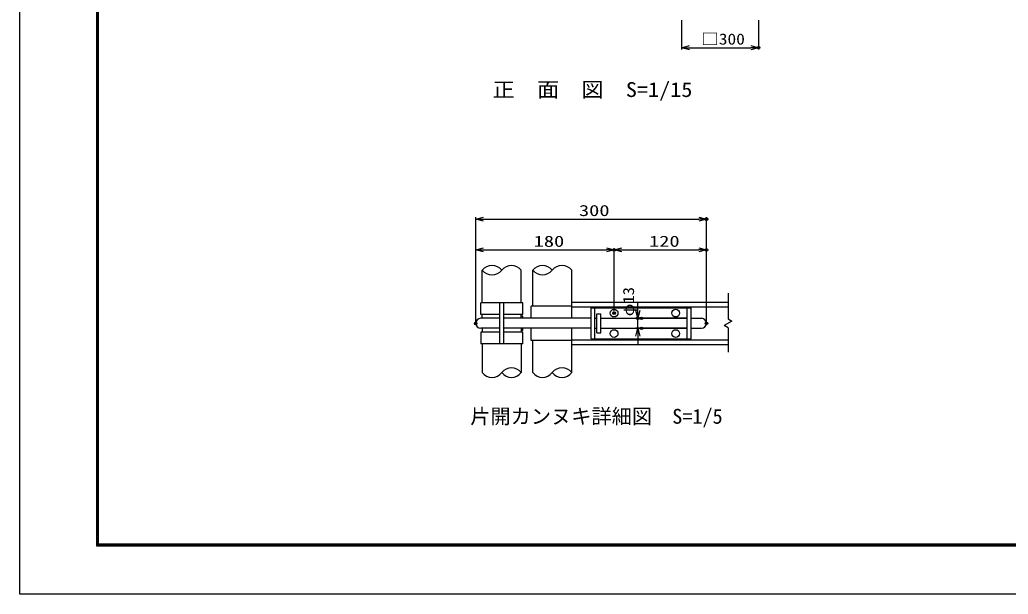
# Model space of a CAD drawing. Units: millimetres, scale not verified, with parts at other scales. Extents: x -4455 to 4455, y -3150 to 3150.
# Drawn here: x -4455 to -600, y -3150 to -910 of the extents above; entities that cross this region are included whole.
import ezdxf
from ezdxf.enums import TextEntityAlignment as Align

# ---------------------------------------------------------------- set-up
doc = ezdxf.new("R2010")
doc.units = ezdxf.units.MM
doc.header["$LTSCALE"] = 20
doc.header["$PDMODE"] = 32
doc.header["$PDSIZE"] = 10
doc.layers.add('0-0_1', color=7, linetype='Continuous', lineweight=25)
doc.layers.add('0-1_0', color=7, linetype='Continuous', lineweight=25)
doc.layers.add('0-2_DEFPOINTS', color=7, linetype='Continuous')
doc.styles.add('ＭＳ ゴシック', font='')
doc.styles.get('ＭＳ ゴシック').set_extended_font_data('MS Gothic')

# ---------------------------------------------------------------- blocks, each defined once
blk = doc.blocks.new('_Open30')
at = {"layer": '0-1_0', "color": 1}
blk.add_line((0, 0), (-20, 0), dxfattribs=at)
blk.add_lwpolyline([(-20, 5.36), (0, 0), (-20, -5.36)], dxfattribs=at)

msp = doc.modelspace()

# ---------------------------------------------------------------- linework, layer by layer
at = {"layer": '0-0_1'}
for p, q in [((-2651.59, -2014.19), (-2651.59, -1886.37)), ((-2499.19, -2014.19), (-2499.19, -1886.37)), ((-2454.49, -2026.19), (-2454.49, -1886.37)), ((-2302.1, -2074.19), (-2302.1, -1886.37)), ((-2493.19, -2014.19), (-2657.59, -2014.19)), ((-2657.59, -2059.19), (-2657.59, -2014.19)), ((-2582.89, -2173.19), (-2582.89, -2014.19)), ((-2567.9, -2173.19), (-2567.9, -2014.19)), ((-2493.19, -2059.19), (-2493.19, -2014.19)), ((-2302.1, -2026.19), (-2460.49, -2026.19)), ((-2460.49, -2074.19), (-2460.49, -2026.19)), ((-2302.1, -2011.19), (-1692.98, -2011.19)), ((-2302.1, -2029.19), (-1692.98, -2029.19)), ((-2227.1, -2033.69), (-1837.09, -2033.69)), ((-2227.1, -2153.69), (-2227.1, -2033.69)), ((-2212.09, -2153.69), (-2212.09, -2033.69)), ((-1852.1, -2153.69), (-1852.1, -2033.69)), ((-1837.09, -2153.69), (-1837.09, -2033.69)), ((-2582.89, -2059.19), (-2657.59, -2059.19)), ((-2582.89, -2074.19), (-2657.59, -2074.19)), ((-2651.59, -2074.19), (-2651.59, -2059.19)), ((-2493.19, -2059.19), (-2567.9, -2059.19)), ((-2227.1, -2074.19), (-2567.9, -2074.19)), ((-2499.19, -2074.19), (-2499.19, -2059.19)), ((-2493.19, -2065.19), (-2499.19, -2065.19)), ((-2493.19, -2074.19), (-2493.19, -2065.19)), ((-2212.09, -2074.19), (-2204.59, -2074.19)), ((-2204.59, -2056.19), (-2189.6, -2056.19)), ((-2204.59, -2131.19), (-2204.59, -2056.19)), ((-2189.6, -2131.19), (-2189.6, -2056.19)), ((-2189.6, -2074.19), (-1852.1, -2074.19)), ((-1852.1, -2074.19), (-2051.98, -2074.19)), ((-1837.09, -2074.19), (-1796.59, -2074.19)), ((-2582.89, -2113.19), (-2657.59, -2113.19)), ((-2651.59, -2113.19), (-2651.59, -2128.19)), ((-2227.1, -2113.19), (-2567.9, -2113.19)), ((-2499.19, -2113.19), (-2499.19, -2128.19)), ((-2493.19, -2122.19), (-2493.19, -2113.19)), ((-2460.49, -2161.19), (-2460.49, -2113.19)), ((-2302.1, -2286), (-2302.1, -2113.19)), ((-2212.09, -2113.19), (-2204.59, -2113.19)), ((-2189.6, -2113.19), (-1852.1, -2113.19)), ((-1852.1, -2113.19), (-2051.98, -2113.19)), ((-1837.09, -2113.19), (-1796.59, -2113.19)), ((-2657.59, -2128.19), (-2657.59, -2173.19)), ((-2582.89, -2128.19), (-2657.59, -2128.19)), ((-2493.19, -2128.19), (-2567.9, -2128.19)), ((-2493.19, -2122.19), (-2499.19, -2122.19)), ((-2493.19, -2173.19), (-2493.19, -2128.19)), ((-2302.1, -2158.19), (-1692.98, -2158.19)), ((-2227.1, -2153.69), (-1837.09, -2153.69)), ((-2204.59, -2131.19), (-2189.6, -2131.19)), ((-2493.19, -2173.19), (-2657.59, -2173.19)), ((-2651.59, -2173.19), (-2651.59, -2286)), ((-2499.19, -2173.19), (-2499.19, -2286)), ((-2302.1, -2161.19), (-2460.49, -2161.19)), ((-2454.49, -2286), (-2454.49, -2161.19)), ((-2302.1, -2176.19), (-1692.98, -2176.19))]:
    msp.add_line(p, q, dxfattribs=at)
at = {"layer": '0-0_1', "color": 2}
for p, q in [((-1692.98, -1976.35), (-1692.98, -2076.37)), ((-1692.98, -2076.37), (-1677.98, -2085.03)), ((-1677.98, -2085.03), (-1707.98, -2102.35)), ((-1692.98, -2111.01), (-1707.98, -2102.35)), ((-1692.98, -2111.01), (-1692.98, -2206.02))]:
    msp.add_line(p, q, dxfattribs=at)
at = {"layer": '0-0_1'}
for centre in [(-2137.09, -2053.94), (-1897.1, -2053.94), (-2137.09, -2133.44), (-1897.1, -2133.44)]:
    msp.add_circle(centre, 15, dxfattribs=at)
for centre, radius, start, end in [((-2613.49, -1916.91), 48.83, 38.71802, 141.28213), ((-2613.49, -1855.82), 48.83, 218.71787, 321.28198), ((-2537.29, -1916.91), 48.83, 38.71802, 141.28213), ((-2416.39, -1916.91), 48.83, 38.71802, 141.28213), ((-2416.39, -1855.82), 48.83, 218.71787, 321.28198), ((-2340.2, -1916.91), 48.83, 38.71802, 141.28213), ((-2657.59, -2093.69), 19.5, 90, 270), ((-1796.59, -2093.69), 19.5, 270, 90), ((-2537.29, -2316.55), 48.83, 38.71802, 141.28213), ((-2340.2, -2316.55), 48.83, 38.71802, 141.28213), ((-2613.49, -2255.46), 48.83, 218.71787, 321.28198), ((-2537.29, -2255.46), 48.83, 218.71787, 321.28198), ((-2416.39, -2255.46), 48.83, 218.71787, 321.28198), ((-2340.2, -2255.46), 48.83, 218.71787, 321.28198)]:
    msp.add_arc(centre, radius, start, end, dxfattribs=at)
at = {"layer": '0-1_0', "color": 1}
for p, q in [((-1873.85, -911.29), (-1873.85, -1026.54)), ((-1573.85, -911.29), (-1573.85, -1026.54)), ((-1843.85, -1019.04), (-1603.85, -1019.04)), ((-2677.04, -2087.67), (-2677.04, -1680.02)), ((-2647.04, -1687.52), (-1807.09, -1687.52)), ((-1777.09, -2086.19), (-1777.09, -1680.02)), ((-2677.09, -2086.19), (-2677.09, -1800.02)), ((-2647.09, -1807.52), (-2167.09, -1807.52)), ((-2137.09, -2046.44), (-2137.09, -1800.02)), ((-2137.09, -2046.44), (-2137.09, -1800.02)), ((-2107.09, -1807.52), (-1807.09, -1807.52)), ((-1777.09, -2086.19), (-1777.09, -1800.02)), ((-2044.48, -2044.19), (-2044.48, -2014.19)), ((-2037.83, -2074.19), (-2051.98, -2074.19)), ((-2044.48, -2113.19), (-2044.48, -2074.19)), ((-2037.83, -2113.19), (-2051.98, -2113.19)), ((-2044.48, -2143.19), (-2044.48, -2173.19))]:
    msp.add_line(p, q, dxfattribs=at)
at = {"layer": '0-1_0', "color": 3}
msp.add_lwpolyline([(-4455, 3150), (4455, 3150), (4455, -3150), (-4455, -3150)], close=True, dxfattribs=at)
at = {"layer": '0-1_0'}
for points in [[(-4155, 2962.5), (4155, 2962.5), (4155, -2962.5), (-4155, -2962.5)], [(-4153.13, 2960.62), (4153.12, 2960.62), (4153.12, -2960.63), (-4153.13, -2960.63)], [(-4151.25, 2958.75), (4151.25, 2958.75), (4151.25, -2958.75), (-4151.25, -2958.75)], [(-4149.38, 2956.87), (4149.37, 2956.87), (4149.37, -2956.88), (-4149.38, -2956.88)], [(-4147.5, 2955), (4147.5, 2955), (4147.5, -2955), (-4147.5, -2955)]]:
    msp.add_lwpolyline(points, close=True, dxfattribs=at)
at = {"layer": '0-2_DEFPOINTS'}
for p in [(-1573.85, -1019.04), (-1777.09, -1687.52), (-2137.09, -1807.52), (-1777.09, -1807.52), (-2137.09, -2053.94), (-2044.48, -2074.19), (-2030.33, -2074.19), (-2677.09, -2093.69), (-2677.04, -2095.17), (-2030.33, -2113.19), (-1777.09, -2093.69)]:
    msp.add_point(p, dxfattribs=at)

# ---------------------------------------------------------------- block references
at = {"layer": '0-1_0', "xscale": 1.5, "yscale": 1.5}
for p, rotation in [((-1873.85, -1019.04), 180), ((-2677.04, -1687.52), 180), ((-2677.09, -1807.52), 180), ((-2137.09, -1807.52), 180), ((-2044.48, -2074.19), 270), ((-2044.48, -2113.19), 90)]:
    msp.add_blockref('_Open30', p, dxfattribs=dict(at, rotation=rotation))
for p in [(-1573.85, -1019.04), (-1777.09, -1687.52), (-2137.09, -1807.52), (-1777.09, -1807.52)]:
    msp.add_blockref('_Open30', p, dxfattribs=at)

# ---------------------------------------------------------------- texts
at = {"layer": '0-0_1', "style": 'ＭＳ ゴシック', "width": 1.1}
msp.add_text('正\u3000面\u3000図  S=1/15', height=57.77, dxfattribs=at).set_placement((-2611.21, -1228.51), align=Align.BOTTOM_LEFT)
at = {"layer": '0-0_1', "style": 'ＭＳ ゴシック'}
msp.add_text('片開カンヌキ詳細図  S=1/5', height=57.77, dxfattribs=at).set_placement((-2698.34, -2502.53), align=Align.BOTTOM_LEFT)
at = {"layer": '0-1_0', "color": 3, "style": 'ＭＳ ゴシック'}
for s, width, p in [('□300', 1.15, (-1796.75, -1019.87)), ('300', 1.35, (-2274.32, -1688.35)), ('180', 1.35, (-2450.97, -1808.35)), ('120', 1.35, (-2000.97, -1808.35))]:
    msp.add_text(s, height=43.26, dxfattribs=dict(at, width=width)).set_placement(p, align=Align.BOTTOM_LEFT)
at = {"layer": '0-1_0', "color": 3, "style": 'ＭＳ ゴシック', "width": 1.1}
msp.add_text('φ13', height=43.26, rotation=90, dxfattribs=at).set_placement((-2046.42, -2066.12), align=Align.BOTTOM_LEFT)

doc.saveas('drawing.dxf')
